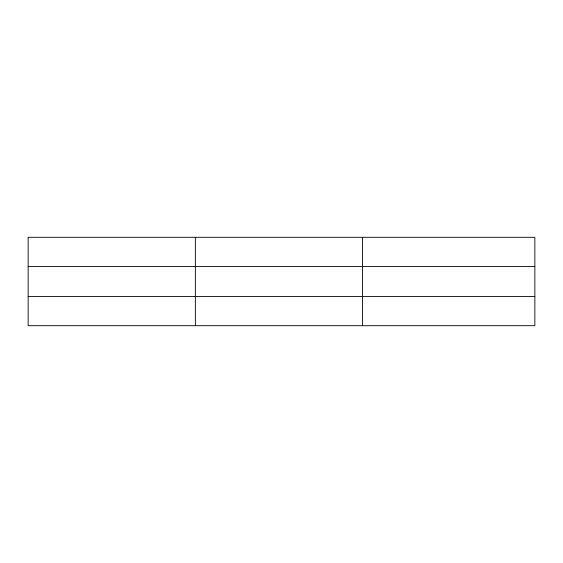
<?xml version="1.0" encoding="UTF-8"?>
<svg xmlns="http://www.w3.org/2000/svg" width="563" height="563" viewBox="0 0 563 563"><rect width="100%" height="100%" fill="white"/><g stroke="black" fill="none" stroke-linecap="round" stroke-linejoin="round"><path stroke-width="0.84" d="M195.361 237.304L195.361 325.695M362.572 237.304L362.572 325.695M534.85 266.475L534.85 237.304L28.15 237.304L28.15 325.695L534.85 325.695L534.85 266.475L28.15 266.475M28.15 296.525L534.85 296.525"/></g></svg>
